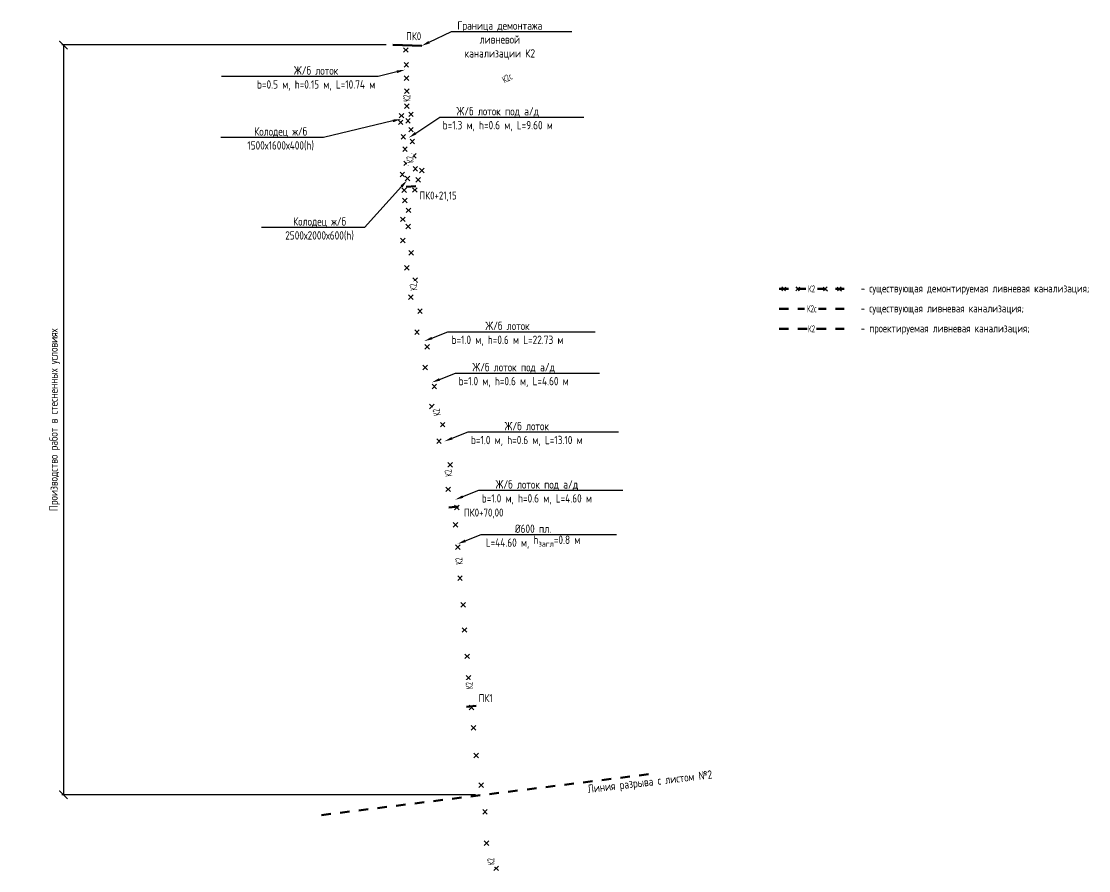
# Model space of a CAD drawing. Header units: millimetres. Extents: x 23834235 to 25435680, y -11289 to 22997815.
# Drawn here: x 24968214 to 25128237, y 22665927 to 22793205 of the extents above; entities that cross this region are included whole.
import ezdxf
from ezdxf import colors
from ezdxf.entities.mleader import LeaderData, LeaderLine
from ezdxf.math import Vec2, Vec3

# ---------------------------------------------------------------- set-up
doc = ezdxf.new("R2010")
doc.units = ezdxf.units.MM
doc.set_wipeout_variables(frame=1)
doc.linetypes.add('Штриховая', pattern=[2822.222233, 1411.111116, -1411.111116])
for name, color, linetype, lineweight in [('Text blocks_Ном._пера__28', 7, 'Continuous', 13), ('ВК_Текст', 7, 'Continuous', 25), ('Пикеты', 1, 'Continuous', 60), ('Труба К2', 7, 'Continuous', 60)]:
    doc.layers.add(name, color=color, linetype=linetype, lineweight=lineweight)
doc.layers.add('Выноски', color=7, linetype='Continuous')
doc.styles.add('GOST 2.304', font='GOST_type.ttf')
doc.styles.add('GOST_100', font='cs_gost2304.shx', dxfattribs={"width": 0.7, "height": 300})
doc.styles.get("Standard").update_dxf_attribs({"font": 'arial.ttf'})
doc.dimstyles.new('STANDARD$0', dxfattribs={"dimscale": 100, "dimtxt": 2.5, "dimasz": 1, "dimexe": 0.5, "dimexo": 2, "dimgap": 1, "dimtad": 1, "dimdec": 0, "dimzin": 0, "dimdsep": 46, "dimtxsty": 'Standard', "dimblk1": 'OBLIQUE', "dimblk2": 'OBLIQUE', "dimsah": 1, "dimcen": 2, "dimadec": 0, "dimazin": 0, "dimtfac": 1, "dimtdec": 4, "dimtofl": 0, "dimtmove": 2, "dimatfit": 3, "dimldrblk": 'OBLIQUE', "dimfxl": 1, "dimtolj": 1, "dimtzin": 0, "dimarcsym": 0})

# ---------------------------------------------------------------- blocks, each defined once
blk = doc.blocks.new('*U4')
at = {"color": 255}
blk.add_wipeout([(-200, 125), (200, 125), (200, -125), (-200, -125)], dxfattribs=at)
at = {"layer": 'ВК_Текст', "insert": (0, 0), "char_height": 250, "attachment_point": 5, "style": 'GOST_100'}
blk.add_mtext('К2', dxfattribs=at)
blk = doc.blocks.new('cross')
for p, q in [((-343, 343), (343, -343)), ((-343, -343), (343, 343))]:
    blk.add_line(p, q)
blk = doc.blocks.new('_ArchTick')
at = {"color": 0, "linetype": 'ByBlock', "const_width": 0.15}
blk.add_lwpolyline([(-0.5, -0.5), (0.5, 0.5)], dxfattribs=at)
blk = doc.blocks.new('*D25')
at = {"color": 0, "lineweight": -2, "transparency": 16777216}
for p, q in [((25022926, 22789664), (24974264, 22789664)), ((24974514, 22789664), (24974514, 22677298)), ((25036293, 22677298), (24974264, 22677298))]:
    blk.add_line(p, q, dxfattribs=at)
at = {"color": 0, "lineweight": -2, "transparency": 16777216, "xscale": 1250, "yscale": 1250, "zscale": 1250}
for p, rotation in [((24974514, 22789664), 90), ((24974514, 22677298), 270)]:
    blk.add_blockref('_ArchTick', p, dxfattribs=dict(at, rotation=rotation))
at = {"color": 0, "transparency": 16777216, "insert": (24973210, 22733481), "char_height": 1250, "attachment_point": 5, "rotation": 90, "style": 'GOST 2.304'}
blk.add_mtext('\\A1;Производство работ в стесненных условиях', dxfattribs=at)
blk = doc.blocks.new('_Oblique')
at = {"color": 0, "linetype": 'ByBlock', "lineweight": -2}
blk.add_line((-0.5, -0.5), (0.5, 0.5), dxfattribs=at)
blk = doc.blocks.new('hdsgth')
at = {"color": 255}
blk.add_wipeout([(-1038, 533), (1038, 533), (1038, -533), (-1038, -533)], dxfattribs=at)
at = {"layer": 'ВК_Текст', "insert": (51, 25), "char_height": 1066.7, "attachment_point": 5, "rotation": 359.99126, "style": 'GOST_100'}
blk.add_mtext('К2c', dxfattribs=at)

msp = doc.modelspace()

# ---------------------------------------------------------------- linework, layer by layer
for p, q in [((25082832.099, 22753375.177, 72631.988), (25082216.729, 22752841.158, -72639.161)), ((25082791.423, 22752800.482, 72631.988), (25082257.404, 22753415.852, -72639.161)), ((25084941.222, 22753375.177, 72643.822), (25084325.852, 22752841.158, -72627.327)), ((25084900.547, 22752800.482, 72643.822), (25084366.527, 22753415.852, -72627.327)), ((25088445.435, 22753375.177, 72643.822), (25089060.805, 22752841.158, -72627.327)), ((25088486.11, 22752800.482, 72643.822), (25089020.129, 22753415.852, -72627.327)), ((25090554.558, 22753375.177, 72631.988), (25091169.928, 22752841.158, -72639.161)), ((25090595.233, 22752800.482, 72631.988), (25091129.253, 22753415.852, -72639.161))]:
    msp.add_line(p, q)
at = {"color": 240, "lineweight": 70, "true_color": 0xed1f24}
msp.add_line((25032293.111, 22720371.292), (25033739.91, 22720489.739), dxfattribs=at)
at = {"color": 1, "linetype": 'Штриховая', "lineweight": 50}
msp.add_line((25062231.167, 22680366.653), (25013097.092, 22674241.624), dxfattribs=at)
at = {"layer": 'Пикеты', "color": 240, "lineweight": 70, "true_color": 0xed1f24}
msp.add_line((25023926.041, 22789663.723), (25028278.822, 22789527.331), dxfattribs=at)
at = {"layer": 'Пикеты'}
for p, q in [((25025893.468, 22768408.476), (25027340.267, 22768526.924)), ((25034958.51, 22690491.579), (25036405.309, 22690610.027))]:
    msp.add_line(p, q, dxfattribs=at)
at = {"layer": 'Труба К2', "linetype": 'Штриховая'}
for p, q in [((25081812.571, 22753108.202), (25091574.086, 22753108.202)), ((25081812.571, 22750113.32), (25091574.086, 22750113.32))]:
    msp.add_line(p, q, dxfattribs=at)

# ---------------------------------------------------------------- block references
for p in [(25025858.602, 22788912.977), (25025940.676, 22786684.171), (25025952.352, 22784697.18), (25025219.107, 22779075.361), (25026633.358, 22779275.585), (25025089.456, 22778074.186), (25026189.704, 22778313.356), (25025491.828, 22775912.912), (25026638.324, 22776970.005), (25026833.255, 22775214.281), (25025737.443, 22774043.582), (25027059.992, 22773061.699), (25025907.467, 22771928.777), (25027286.691, 22771097.952), (25025330.333, 22770249.536), (25026115.325, 22769662.915), (25027723.256, 22769468.153), (25028256.302, 22770853.319), (25025626.482, 22767905.422), (25027225.694, 22767929.095), (25025695.819, 22766348.875), (25026266.849, 22764886.454), (25025410.284, 22763531.043), (25026214.155, 22762455.138), (25025427.647, 22760370.913), (25026649.659, 22758515.086), (25026000.042, 22756268.705), (25027255.643, 22754416.348), (25026621.872, 22751858.902), (25027984.263, 22749790.893), (25027539.244, 22746627.654), (25029063.091, 22744433.206), (25028748.935, 22741329.561), (25030135.665, 22738485.84), (25029764.758, 22735487.246), (25031383.266, 22732766.099), (25030838.658, 22730297.401), (25032506.79, 22726744.827), (25032205.712, 22723075.571), (25033519.314, 22720332.915), (25033296.975, 22717758.135), (25033641.421, 22714409.48), (25033977.299, 22709767.258), (25034447.793, 22705754.537), (25034667.403, 22701992.616), (25035047.939, 22698039.731), (25035267.889, 22694805.215), (25035707.791, 22690377.391), (25036020.431, 22687343.889), (25036395.431, 22683193.717), (25037155.517, 22678748.198), (25037724.008, 22674739.514), (25037964.088, 22670032.647), (25039387.779, 22666270.056)]:
    msp.add_blockref('cross', p)
at = {"layer": 'ВК_Текст', "xscale": 4.266666666666672, "yscale": 4.266666666666672, "zscale": 4.266666666666672}
for p, rotation in [((25026004.833, 22781685.148), 90.26955510629573), ((25033842.844, 22712319.471), 95.3981783868961)]:
    msp.add_blockref('*U4', p, dxfattribs=dict(at, rotation=rotation))
msp.add_blockref('*U4', (25086693.247, 22747118.438), dxfattribs=at)

# ---------------------------------------------------------------- texts
at = {"insert": (25053050.084, 22678793.313), "char_height": 1250, "attachment_point": 1, "rotation": 6.70114011, "style": 'GOST 2.304'}
msp.add_mtext_dynamic_manual_height_columns('Линия разрыва с листом №2', width=25694.82588, gutter_width=12.5, heights=[0], dxfattribs=at)
at = {"layer": 'Text blocks_Ном._пера__28', "style": 'GOST 2.304'}
for s, p in [('- существующая демонтируемая ливневая канализация;', (25094065.008, 22752590.658)), ('- существующая ливневая канализация;', (25094065.008, 22749595.776)), ('- проектируемая ливневая канализация;', (25094065.008, 22746600.894)), ('ПК0+70,00', (25034584.359, 22718990.847))]:
    msp.add_text(s, height=1200, dxfattribs=at).set_placement(p)
at = {"layer": 'Пикеты', "style": 'GOST 2.304'}
for s, p in [('ПК0', (25025904.792, 22790379.877)), ('ПК0+21,15', (25027902.812, 22766505.27)), ('ПК1', (25036787.052, 22691184.468))]:
    msp.add_text(s, height=1200, dxfattribs=at).set_placement(p)

# ---------------------------------------------------------------- leaders
at = {"layer": 'Выноски', "color": 0, "lineweight": -2}
ml = msp.add_multileader_mtext('Standard', dxfattribs=at)
ml.set_content('{\\C0;Граница демонтажа\\Pливневой\\Pканализации К2}', color=5, style='GOST 2.304')
ml.set_leader_properties(lineweight=-3)
ml.build(insert=Vec2(0, 0))
ml.multileader.update_dxf_attribs({"text_left_attachment_type": 6, "text_right_attachment_type": 6, "dogleg_length": 1, "arrow_head_size": 1250, "scale": 500})
ctx = ml.context
ctx.base_point, ctx.scale, ctx.char_height, ctx.arrow_head_size, ctx.landing_gap_size, ctx.plane_origin = Vec3(25032806.458, 22791704.062, -193576), 500, 1250, 1250, 900, Vec3(25035673.933, 22787047.895, -193576)
ctx.left_attachment, ctx.right_attachment, ctx.text_align_type = 6, 6, 1
notes = []
notes.append((ctx, [(0, (1, 1, 0), (25032706.611, 22791704.062, -193576), (1, 0), 99.848, [(1, [(25028219.588, 22789529.187, -193576)], 0, [])])]))
ctx.mtext.insert, ctx.mtext.alignment, ctx.mtext.flow_direction = Vec3(25039948.864, 22793204.062, -193576), 2, 5
ml = msp.add_multileader_mtext('Standard', dxfattribs=at)
ml.set_content('{\\C0;Колодец ж/б\\P2500х2000х600(h)}', color=5, style='GOST 2.304')
ml.set_leader_properties(lineweight=-3)
ml.build(insert=Vec2(0, 0))
ml.multileader.update_dxf_attribs({"text_left_attachment_type": 6, "text_right_attachment_type": 6, "dogleg_length": 1, "arrow_head_size": 1250, "scale": 500})
ctx = ml.context
ctx.base_point, ctx.scale, ctx.char_height, ctx.arrow_head_size, ctx.landing_gap_size, ctx.plane_origin = Vec3(25006305.865, 22762333.865), 500, 1250, 1250, 900, Vec3(25000198.776, 22762577.985)
ctx.left_attachment, ctx.right_attachment, ctx.text_align_type = 6, 6, 1
notes.append((ctx, [(1, (1, 1, 0), (25019639.773, 22762333.865), (-1, 0), 99.848, [(1, [(25026061.044, 22769391.289)], 0, [])])]))
ctx.mtext.insert, ctx.mtext.alignment, ctx.mtext.flow_direction = Vec3(25012922.895, 22763833.865), 2, 5
for ctx, leaders in notes:
    for number, flags, end, landing, length, lines in leaders:
        leader = LeaderData()
        leader.index, (leader.has_last_leader_line, leader.has_dogleg_vector, leader.attachment_direction) = number, flags
        leader.last_leader_point, leader.dogleg_vector, leader.dogleg_length = Vec3(end), Vec3(landing), length
        for number, points, colour, breaks in lines:
            line = LeaderLine()
            line.index, line.vertices, line.color, line.breaks = number, Vec3.list(points), colors.encode_raw_color(colour), breaks
            leader.lines.append(line)
        ctx.leaders.append(leader)

# ---------------------------------------------------------------- next in the draw order: linework, layer by layer
at = {"layer": 'Труба К2', "linetype": 'Штриховая'}
msp.add_line((25081812.571, 22747118.438), (25091574.086, 22747118.438), dxfattribs=at)

# ---------------------------------------------------------------- next in the draw order: block references
at = {"rotation": 29.19369614749036}
msp.add_blockref('hdsgth', (25041018.877, 22784672.404), dxfattribs=at)
for name, p in [('cross', (25026010.581, 22782737.693)), ('cross', (25026010.581, 22780491.106)), ('hdsgth', (25086693.328, 22750113.479))]:
    msp.add_blockref(name, p)
at = {"layer": 'ВК_Текст', "xscale": 4.266666666666672, "yscale": 4.266666666666672, "zscale": 4.266666666666672}
for p, rotation in [((25026495.987, 22772499.994), 95.91712045897565), ((25026998.112, 22753394.211), 98.31846090259685), ((25030476.991, 22734615.603), 100.0455763607351), ((25032245.692, 22725522.405), 99.75558397993865), ((25035382.538, 22693664.916), 93.78905413209323), ((25038628.046, 22667290.794), 96.67588509768737)]:
    msp.add_blockref('*U4', p, dxfattribs=dict(at, rotation=rotation))
msp.add_blockref('*U4', (25086693.328, 22753108.202), dxfattribs=at)

# ---------------------------------------------------------------- next in the draw order: leaders
at = {"layer": 'Выноски', "color": 0, "lineweight": -2}
ml = msp.add_multileader_mtext('Standard', dxfattribs=at)
ml.set_content('{\\C0;%%C600 пл.\\PL=44.60 м, \\A1;h\\H0.7x;\\S^ загл;\\H1.4286x;=0.8 м}', color=5, style='GOST 2.304')
ml.set_leader_properties(lineweight=-3)
ml.build(insert=Vec2(0, 0))
ml.multileader.update_dxf_attribs({"text_left_attachment_type": 6, "text_right_attachment_type": 6, "dogleg_length": 1, "arrow_head_size": 1250, "scale": 500})
ctx = ml.context
ctx.base_point, ctx.scale, ctx.char_height, ctx.arrow_head_size, ctx.landing_gap_size, ctx.plane_origin = Vec3(25037271.681, 22716295.432), 500, 1250, 1250, 900, Vec3(25006928.284, 22706830.678)
ctx.left_attachment, ctx.right_attachment, ctx.text_align_type = 6, 6, 1
notes = []
notes.append((ctx, [(0, (1, 1, 0), (25037171.833, 22716295.432), (1, 0), 99.848, [(1, [(25033611.965, 22714886.892)], 0, [])])]))
ctx.mtext.insert, ctx.mtext.alignment, ctx.mtext.flow_direction = Vec3(25044932.623, 22717795.437), 2, 5
for ctx, leaders in notes:
    for number, flags, end, landing, length, lines in leaders:
        leader = LeaderData()
        leader.index, (leader.has_last_leader_line, leader.has_dogleg_vector, leader.attachment_direction) = number, flags
        leader.last_leader_point, leader.dogleg_vector, leader.dogleg_length = Vec3(end), Vec3(landing), length
        for number, points, colour, breaks in lines:
            line = LeaderLine()
            line.index, line.vertices, line.color, line.breaks = number, Vec3.list(points), colors.encode_raw_color(colour), breaks
            leader.lines.append(line)
        ctx.leaders.append(leader)

# ---------------------------------------------------------------- next in the draw order: dimensions: what is measured, and where the dimension line sits
dim = msp.add_linear_dim(base=(24974513.683, 22677298.057), p1=(25023926.041, 22789663.723), p2=(25037293.462, 22677298.057), angle=90, text='Производство работ в стесненных условиях', dimstyle='STANDARD$0', override={"dimscale": 500, "dimasz": 2.5, "dimtxsty": 'GOST 2.304', "dimblk1": 'ArchTick', "dimblk2": 'ArchTick'})
dim.commit()
dim.dimension.update_dxf_attribs({"geometry": '*D25', "text_midpoint": (24973209.538, 22733480.89)})

# ---------------------------------------------------------------- next in the draw order: leaders
ml = msp.add_multileader_mtext('Standard', dxfattribs=at)
ml.set_content('{\\C0;Ж/б лоток\\Pb=0.5 м, h=0.15 м, L=10.74 м}', color=5, style='GOST 2.304')
ml.set_leader_properties(lineweight=-3)
ml.build(insert=Vec2(0, 0))
ml.multileader.update_dxf_attribs({"text_left_attachment_type": 6, "text_right_attachment_type": 6, "dogleg_length": 1, "arrow_head_size": 1250, "scale": 500})
ctx = ml.context
ctx.base_point, ctx.scale, ctx.char_height, ctx.arrow_head_size, ctx.landing_gap_size, ctx.plane_origin = Vec3(25003221.573, 22784957.599, -4000), 500, 1250, 1250, 900, Vec3(24999775.57, 22778774.85, -4000)
ctx.left_attachment, ctx.right_attachment, ctx.text_align_type = 6, 6, 1
notes = []
notes.append((ctx, [(1, (1, 1, 0), (25021691.292, 22784957.599, -4000), (-1, 0), 99.848, [(1, [(25025740.966, 22785946.583, -4000)], 0, [])])]))
ctx.mtext.insert, ctx.mtext.alignment, ctx.mtext.flow_direction = Vec3(25012406.508, 22786457.599, -4000), 2, 5
ml = msp.add_multileader_mtext('Standard', dxfattribs=at)
ml.set_content('{\\C0;Ж/б лоток под а/д\\Pb=1.3 м, h=0.6 м, L=9.60 м}', color=5, style='GOST 2.304')
ml.set_leader_properties(lineweight=-3)
ml.build(insert=Vec2(0, 0))
ml.multileader.update_dxf_attribs({"text_left_attachment_type": 6, "text_right_attachment_type": 6, "dogleg_length": 1, "arrow_head_size": 1250, "scale": 500})
ctx = ml.context
ctx.base_point, ctx.scale, ctx.char_height, ctx.arrow_head_size, ctx.landing_gap_size, ctx.plane_origin = Vec3(25031083.215, 22778859.092), 500, 1250, 1250, 900, Vec3(24999622.329, 22767703.252)
ctx.left_attachment, ctx.right_attachment, ctx.text_align_type = 6, 6, 1
notes.append((ctx, [(0, (1, 1, 0), (25030983.367, 22778859.092), (1, 0), 99.848, [(1, [(25026306.01, 22775759.466)], 0, [])])]))
ctx.mtext.insert, ctx.mtext.alignment, ctx.mtext.flow_direction = Vec3(25039642.704, 22780359.092), 2, 5
ml = msp.add_multileader_mtext('Standard', dxfattribs=at)
ml.set_content('{\\C0;Колодец ж/б\\P1500х1600х400(h)}', color=5, style='GOST 2.304')
ml.set_leader_properties(lineweight=-3)
ml.build(insert=Vec2(0, 0))
ml.multileader.update_dxf_attribs({"text_left_attachment_type": 6, "text_right_attachment_type": 6, "dogleg_length": 1, "arrow_head_size": 1250, "scale": 500})
ctx = ml.context
ctx.base_point, ctx.scale, ctx.char_height, ctx.arrow_head_size, ctx.landing_gap_size, ctx.plane_origin = Vec3(25000742.179, 22775823.359), 500, 1250, 1250, 900, Vec3(24999180.034, 22771398.794)
ctx.left_attachment, ctx.right_attachment, ctx.text_align_type = 6, 6, 1
notes.append((ctx, [(1, (1, 1, 0), (25013539.989, 22775823.359), (-1, 0), 99.848, [(1, [(25025145.431, 22778570.527)], 0, [])])]))
ctx.mtext.insert, ctx.mtext.alignment, ctx.mtext.flow_direction = Vec3(25007091.16, 22777323.359), 2, 5
ml = msp.add_multileader_mtext('Standard', dxfattribs=at)
ml.set_content('{\\C0;Ж/б лоток\\Pb=1.0 м, h=0.6 м L=22.73 м}', color=5, style='GOST 2.304')
ml.set_leader_properties(lineweight=-3)
ml.build(insert=Vec2(0, 0))
ml.multileader.update_dxf_attribs({"text_left_attachment_type": 6, "text_right_attachment_type": 6, "dogleg_length": 1, "arrow_head_size": 1250, "scale": 500})
ctx = ml.context
ctx.base_point, ctx.scale, ctx.char_height, ctx.arrow_head_size, ctx.landing_gap_size, ctx.plane_origin = Vec3(25032277.561, 22746690.558), 500, 1250, 1250, 900, Vec3(25001934.163, 22737225.803)
ctx.left_attachment, ctx.right_attachment, ctx.text_align_type = 6, 6, 1
notes.append((ctx, [(0, (1, 1, 0), (25032177.713, 22746690.558), (1, 0), 99.848, [(1, [(25028617.844, 22745282.018)], 0, [])])]))
ctx.mtext.insert, ctx.mtext.alignment, ctx.mtext.flow_direction = Vec3(25041105.098, 22748190.558), 2, 5
ml = msp.add_multileader_mtext('Standard', dxfattribs=at)
ml.set_content('{\\C0;Ж/б лоток под а/д\\Pb=1.0 м, h=0.6 м, L=4.60 м}', color=5, style='GOST 2.304')
ml.set_leader_properties(lineweight=-3)
ml.build(insert=Vec2(0, 0))
ml.multileader.update_dxf_attribs({"text_left_attachment_type": 6, "text_right_attachment_type": 6, "dogleg_length": 1, "arrow_head_size": 1250, "scale": 500})
ctx = ml.context
ctx.base_point, ctx.scale, ctx.char_height, ctx.arrow_head_size, ctx.landing_gap_size, ctx.plane_origin = Vec3(25033425.27, 22740500.603), 500, 1250, 1250, 900, Vec3(25003081.873, 22731035.848)
ctx.left_attachment, ctx.right_attachment, ctx.text_align_type = 6, 6, 1
notes.append((ctx, [(0, (1, 1, 0), (25033325.423, 22740500.603), (1, 0), 99.848, [(1, [(25029765.554, 22739092.062)], 0, [])])]))
ctx.mtext.insert, ctx.mtext.alignment, ctx.mtext.flow_direction = Vec3(25042029.434, 22742000.603), 2, 5
ml = msp.add_multileader_mtext('Standard', dxfattribs=at)
ml.set_content('{\\C0;Ж/б лоток\\Pb=1.0 м, h=0.6 м, L=13.10 м}', color=5, style='GOST 2.304')
ml.set_leader_properties(lineweight=-3)
ml.build(insert=Vec2(0, 0))
ml.multileader.update_dxf_attribs({"text_left_attachment_type": 6, "text_right_attachment_type": 6, "dogleg_length": 1, "arrow_head_size": 1250, "scale": 500})
ctx = ml.context
ctx.base_point, ctx.scale, ctx.char_height, ctx.arrow_head_size, ctx.landing_gap_size, ctx.plane_origin = Vec3(25035300.122, 22731671.909), 500, 1250, 1250, 900, Vec3(25004956.725, 22722207.154)
ctx.left_attachment, ctx.right_attachment, ctx.text_align_type = 6, 6, 1
notes.append((ctx, [(0, (1, 1, 0), (25035200.274, 22731671.909), (1, 0), 99.848, [(1, [(25031640.406, 22730263.368)], 0, [])])]))
ctx.mtext.insert, ctx.mtext.alignment, ctx.mtext.flow_direction = Vec3(25043993.635, 22733171.909), 2, 5
ml = msp.add_multileader_mtext('Standard', dxfattribs=at)
ml.set_content('{\\C0;Ж/б лоток под а/д\\Pb=1.0 м, h=0.6 м, L=4.60 м}', color=5, style='GOST 2.304')
ml.set_leader_properties(lineweight=-3)
ml.build(insert=Vec2(0, 0))
ml.multileader.update_dxf_attribs({"text_left_attachment_type": 6, "text_right_attachment_type": 6, "dogleg_length": 1, "arrow_head_size": 1250, "scale": 500})
ctx = ml.context
ctx.base_point, ctx.scale, ctx.char_height, ctx.arrow_head_size, ctx.landing_gap_size, ctx.plane_origin = Vec3(25036901.23, 22722926.981), 500, 1250, 1250, 900, Vec3(25006557.832, 22713462.226)
ctx.left_attachment, ctx.right_attachment, ctx.text_align_type = 6, 6, 1
notes.append((ctx, [(0, (1, 1, 0), (25036801.382, 22722926.981), (1, 0), 99.848, [(1, [(25033241.513, 22721518.441)], 0, [])])]))
ctx.mtext.insert, ctx.mtext.alignment, ctx.mtext.flow_direction = Vec3(25045505.393, 22724426.981), 2, 5
for ctx, leaders in notes:
    for number, flags, end, landing, length, lines in leaders:
        leader = LeaderData()
        leader.index, (leader.has_last_leader_line, leader.has_dogleg_vector, leader.attachment_direction) = number, flags
        leader.last_leader_point, leader.dogleg_vector, leader.dogleg_length = Vec3(end), Vec3(landing), length
        for number, points, colour, breaks in lines:
            line = LeaderLine()
            line.index, line.vertices, line.color, line.breaks = number, Vec3.list(points), colors.encode_raw_color(colour), breaks
            leader.lines.append(line)
        ctx.leaders.append(leader)

doc.saveas('drawing.dxf')
